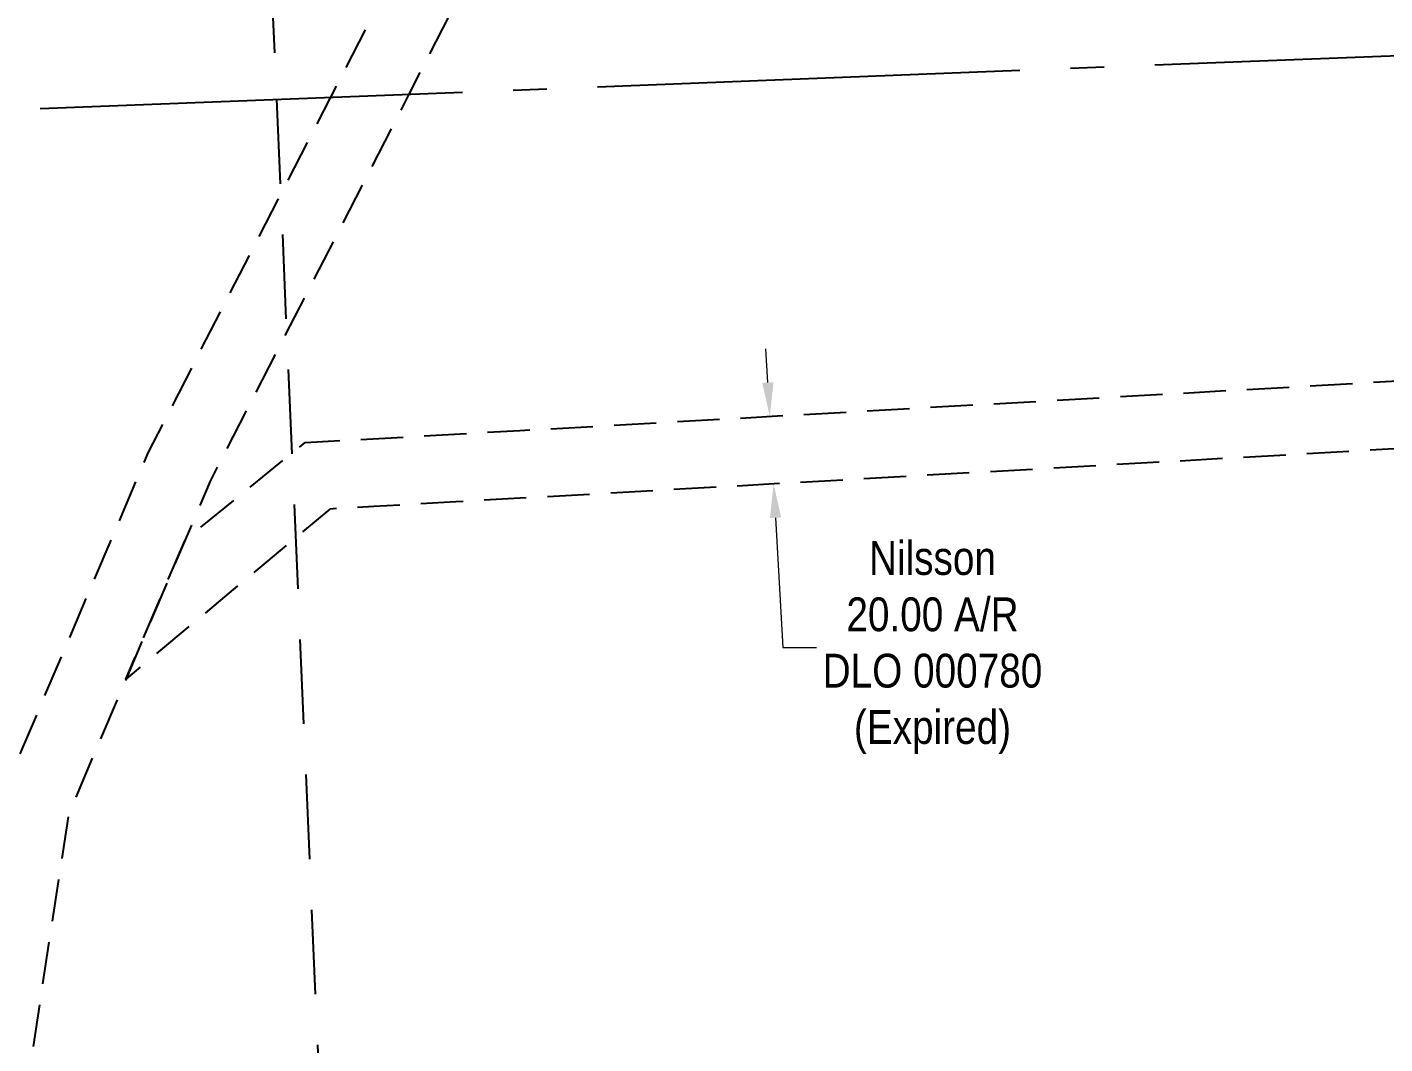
# Model space of a CAD drawing. Extents: x 686944 to 691954, y 6148394 to 6152199.
# Drawn here: x 690439.2 to 690840.9, y 6149156 to 6149456.9 of the extents above; entities that cross this region are included whole.
import ezdxf

# ---------------------------------------------------------------- set-up
doc = ezdxf.new("R2010")
doc.units = 0
doc.header["$LTSCALE"] = 5
doc.header["$PDSIZE"] = 0.5
for name, pattern in [('foc-ACCESSROAD', [3.75, 2.5, -1.25]), ('foc-LSD', [8, 5, -3]), ('foc-QUARTERLINE', [33, 25, -3, 2, -3])]:
    doc.linetypes.add(name, pattern=pattern)
doc.layers.get('Defpoints').update_dxf_attribs({"color": 9})
for name, color, linetype in [('F-AR', 190, 'foc-ACCESSROAD'), ('L-SECQ', 8, 'foc-QUARTERLINE'), ('L-SECTION-LSD', 7, 'foc-LSD')]:
    doc.layers.add(name, color=color, linetype=linetype)
doc.layers.add('F-AR-T', color=190, linetype='Continuous', lineweight=9)
doc.styles.add('80CG', font='', dxfattribs={"height": 10})
doc.styles.get('80CG').set_extended_font_data('Arial Narrow')
doc.dimstyles.new('Compass 5 000', dxfattribs={"dimscale": 5, "dimtxt": 9, "dimasz": 2, "dimexe": 0.2, "dimexo": 0.0625, "dimgap": 0.5, "dimtad": 0, "dimtih": 1, "dimtoh": 1, "dimzin": 0, "dimdsep": 46, "dimtxsty": '80CG', "dimcen": 0.1, "dimse1": 1, "dimse2": 1, "dimclrd": 256, "dimclrt": 256, "dimaunit": 1, "dimadec": 4, "dimazin": 0, "dimtfac": 0.06, "dimtofl": 0, "dimtmove": 0, "dimatfit": 1, "dimfxl": 0.2, "dimtolj": 1, "dimtzin": 0, "dimlwd": -1, "dimarcsym": 0})

# ---------------------------------------------------------------- blocks, each defined once
blk = doc.blocks.new('*D51')
at = {"layer": 'Defpoints', "color": 0, "transparency": 16777216}
for p in [(690682.02, 6149343), (690660.07, 6149321.7), (690683.14, 6149323)]:
    blk.add_point(p, dxfattribs=at)
at = {"layer": 'F-AR-T', "transparency": 16777216}
for p, q in [((690658.38, 6149351.69), (690657.81, 6149361.67)), ((690660.63, 6149311.71), (690662.8, 6149273.29)), ((690662.8, 6149273.29), (690672.8, 6149273.29))]:
    blk.add_line(p, q, dxfattribs=at)
for points in [[(690660.04, 6149351.78), (690656.71, 6149351.59), (690658.94, 6149341.7)], [(690662.3, 6149311.81), (690658.97, 6149311.62), (690660.07, 6149321.7)]]:
    blk.add_solid(points, dxfattribs=at)
at = {"layer": 'F-AR-T', "transparency": 16777216, "insert": (690707.07, 6149273.29), "char_height": 10, "attachment_point": 5, "style": '80CG'}
blk.add_mtext('\\A1;Nilsson\\P20.00 A/R\\PDLO 000780\\P(Expired)', dxfattribs=at)

msp = doc.modelspace()

# ---------------------------------------------------------------- linework, layer by layer
at = {"layer": 'F-AR', "flags": 128}
for points in [[(690330.049, 6148522.357), (690335.017, 6148623.738), (690336.972, 6148663.643), (690389.312, 6148953.778), (690398.223, 6149009.456), (690396.378, 6149030.771), (690404.099, 6149047.803), (690403.423, 6149079.014), (690411.498, 6149095.548), (690431.964, 6149229.554), (690475.139, 6149331.099), (690529.07, 6149436.123), (690568.007, 6149511.962), (690707.603, 6149798.336), (690790.196, 6149977.297), (690881.172, 6150175.149), (690904.345, 6150224.773), (690908.59, 6150239.171), (690911.239, 6150248.158), (690920.236, 6150278.674), (690931.551, 6150317.059), (690929.15, 6150349.112)], [(690949.281, 6150349.945), (690951.906, 6150314.894), (690941.463, 6150279.466), (690932.465, 6150248.947), (690923.231, 6150217.626), (690910.694, 6150190.777), (690883.065, 6150131.612), (690808.462, 6149968.867), (690725.869, 6149789.906), (690586.057, 6149503.034), (690552.169, 6149437.027), (690493.385, 6149322.549), (690451.487, 6149224.008), (690430.94, 6149089.471), (690423.66, 6149074.566), (690424.33, 6149043.661), (690416.894, 6149027.257), (690418.498, 6149008.722), (690409.163, 6148950.398), (690357.02, 6148661.352), (690355.216, 6148624.527), (690350.249, 6148523.183)], [(691017.478, 6149341.879), (690947.767, 6149337.943), (690917.639, 6149336.241), (690566.024, 6149316.387), (690541.815, 6149315.021), (690528.794, 6149314.286), (690468.48, 6149263.974), (690486.006, 6149305.196), (690521.485, 6149333.946), (690555.771, 6149335.88), (690585.021, 6149337.53), (690916.769, 6149356.255), (690946.897, 6149357.955), (691016.608, 6149361.889)]]:
    msp.add_lwpolyline(points, dxfattribs=at)
at = {"layer": 'L-SECQ'}
msp.add_line((690113.363, 6149419.865), (690912.645, 6149451.16), dxfattribs=at)
at = {"layer": 'L-SECTION-LSD'}
for p, q in [((690478.386, 6150233.545), (690513.003, 6149435.513)), ((690513.003, 6149435.513), (690547.852, 6148632.071))]:
    msp.add_line(p, q, dxfattribs=at)

# ---------------------------------------------------------------- dimensions: what is measured, and where the dimension line sits
at = {"layer": 'F-AR-T'}
dim = msp.add_linear_dim(base=(690660.07, 6149321.697), p1=(690682.015, 6149343.005), p2=(690683.145, 6149323), angle=273.23184, text='Nilsson\\P20.00 A/R\\PDLO 000780\\P(Expired)', dimstyle='Compass 5 000', dxfattribs=at)
dim.commit()
dim.dimension.update_dxf_attribs({"geometry": '*D51', "text_midpoint": (690707.074, 6149273.286), "dimtype": 161})

doc.saveas('drawing.dxf')
